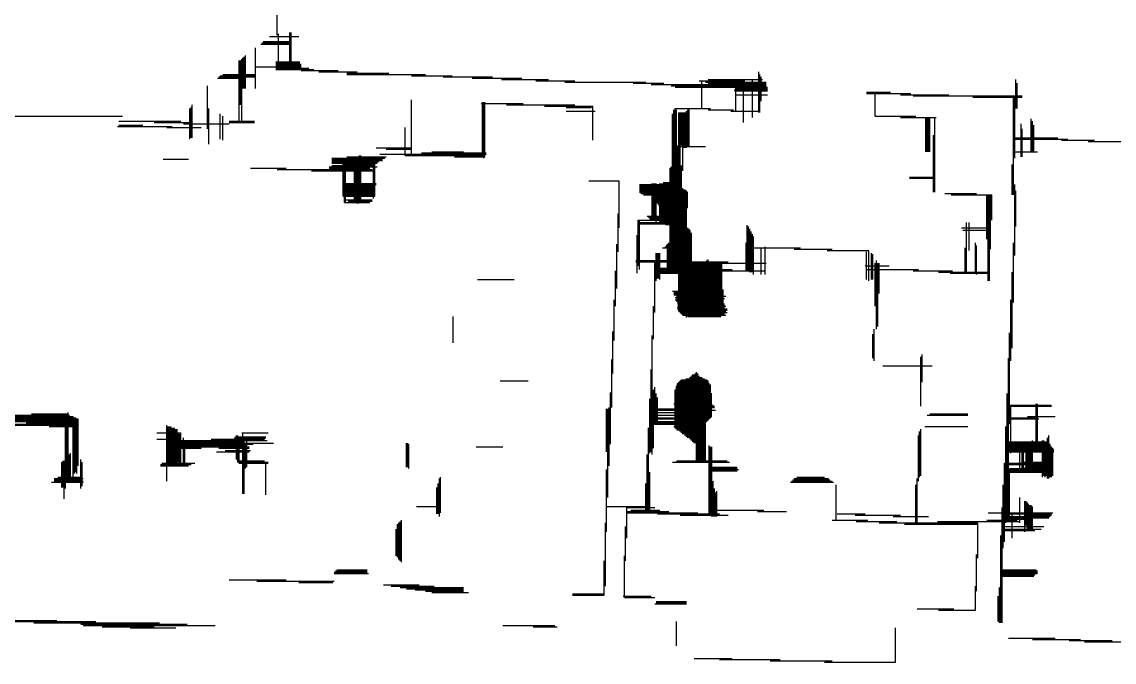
# Model space of a CAD drawing. Extents: x -18.2 to 24.4, y -13.4 to 16.4.
# Drawn here: x -3.55 to 5.06, y -12.94 to -7.88 of the extents above; entities that cross this region are included whole.
import ezdxf

# ---------------------------------------------------------------- set-up
doc = ezdxf.new("R2010")
doc.units = 0
doc.layers.add('1-0_REZ', color=7, linetype='CONTINUOUS')

msp = doc.modelspace()

# ---------------------------------------------------------------- linework, layer by layer
at = {"layer": '1-0_REZ'}
for p, q in [((-1.54, -7.99), (-1.54, -7.79)), ((-1.6, -8), (-1.37, -8)), ((-1.53, -8.25), (-1.53, -7.98)), ((-1.44, -8.26), (-1.44, -7.97)), ((-1.43, -8.26), (-1.43, -7.97)), ((-1.71, -8.41), (-1.71, -8.09)), ((-1.67, -8.06), (-1.44, -8.06)), ((-1.66, -8.05), (-1.44, -8.05)), ((-1.65, -8.04), (-1.44, -8.04)), ((-1.82, -8.68), (-1.82, -8.18)), ((-1.81, -8.41), (-1.81, -8.17)), ((-1.8, -8.41), (-1.8, -8.16)), ((-1.79, -8.41), (-1.79, -8.15)), ((-1.84, -8.68), (-1.84, -8.19)), ((-1.83, -8.54), (-1.83, -8.19)), ((-1.71, -8.24), (-1.35, -8.24)), ((-1.55, -8.2), (-1.36, -8.2)), ((-1.55, -8.21), (-1.36, -8.21)), ((-1.55, -8.22), (-1.35, -8.22)), ((-1.55, -8.23), (-1.35, -8.23)), ((-1.55, -8.25), (-1.29, -8.25)), ((-1.55, -8.26), (-1.25, -8.26)), ((-1.35, -8.27), (-1.06, -8.27)), ((-2.01, -8.33), (-1.82, -8.33)), ((-2, -8.32), (-1.71, -8.32)), ((-1.99, -8.31), (-1.71, -8.31)), ((-1.97, -8.3), (-1.71, -8.3)), ((-1.21, -8.28), (-0.91, -8.28)), ((-0.99, -8.29), (-0.66, -8.29)), ((-0.99, -8.3), (-0.37, -8.3)), ((-0.48, -8.31), (-0.16, -8.31)), ((-0.23, -8.32), (0.16, -8.32)), ((0, -8.33), (0.39, -8.33)), ((0.23, -8.34), (0.6, -8.34)), ((0.5, -8.35), (0.81, -8.35)), ((0.73, -8.36), (1.37, -8.36)), ((1.79, -8.35), (2.15, -8.35)), ((1.81, -8.57), (1.81, -8.35)), ((1.84, -8.36), (2.32, -8.36)), ((1.86, -8.34), (2.29, -8.34)), ((2.08, -8.59), (2.08, -8.35)), ((2.21, -8.64), (2.21, -8.34)), ((2.26, -8.6), (2.26, -8.28)), ((2.27, -8.6), (2.27, -8.3)), ((2.28, -8.51), (2.28, -8.32)), ((4.29, -8.57), (4.29, -8.34)), ((-2.09, -8.73), (-2.09, -8.39)), ((1.27, -8.37), (1.51, -8.37)), ((1.41, -8.38), (2.32, -8.38)), ((1.57, -8.39), (2.32, -8.39)), ((1.6, -8.4), (2.33, -8.4)), ((1.86, -8.37), (2.32, -8.37)), ((2.07, -8.42), (2.33, -8.42)), ((2.07, -8.43), (2.33, -8.43)), ((2.08, -8.41), (2.33, -8.41)), ((2.14, -8.68), (2.14, -8.37)), ((3.11, -8.44), (3.3, -8.44)), ((3.18, -8.63), (3.18, -8.44)), ((4.3, -8.57), (4.3, -8.37)), ((-0.48, -8.94), (-0.48, -8.5)), ((0.07, -8.53), (0.4, -8.53)), ((0.08, -8.95), (0.08, -8.52)), ((0.09, -8.96), (0.09, -8.52)), ((0.1, -8.95), (0.1, -8.52)), ((2.08, -8.46), (2.33, -8.46)), ((3.11, -8.45), (3.46, -8.45)), ((3.38, -8.46), (3.76, -8.46)), ((3.48, -8.47), (4.34, -8.47)), ((3.95, -8.48), (4.34, -8.48)), ((4.27, -9.25), (4.27, -8.47)), ((4.28, -8.96), (4.28, -8.48)), ((-2.23, -8.81), (-2.23, -8.57)), ((-2.22, -8.8), (-2.22, -8.56)), ((-2.21, -8.8), (-2.21, -8.54)), ((-2.08, -8.85), (-2.08, -8.57)), ((-1.99, -8.81), (-1.99, -8.61)), ((0.27, -8.54), (0.81, -8.54)), ((0.57, -8.55), (0.95, -8.55)), ((0.74, -8.56), (0.94, -8.56)), ((0.74, -8.59), (0.97, -8.59)), ((0.95, -8.82), (0.95, -8.55)), ((1.58, -9.83), (1.58, -8.61)), ((1.59, -9.83), (1.59, -8.58)), ((1.6, -8.57), (1.88, -8.57)), ((1.6, -9.87), (1.6, -8.57)), ((1.61, -9.86), (1.61, -8.58)), ((1.63, -10.17), (1.63, -8.6)), ((1.64, -10.18), (1.64, -8.6)), ((1.65, -8.86), (1.65, -8.6)), ((1.66, -9.06), (1.66, -8.6)), ((1.67, -8.88), (1.67, -8.6)), ((1.68, -8.88), (1.68, -8.6)), ((1.69, -8.88), (1.69, -8.59)), ((1.7, -8.87), (1.7, -8.58)), ((1.71, -8.87), (1.71, -8.57)), ((1.86, -8.58), (2.06, -8.58)), ((2.04, -8.59), (2.27, -8.59)), ((-3.65, -8.63), (-2.76, -8.63)), ((-2.79, -8.67), (-2.3, -8.67)), ((-2.79, -8.7), (-2.6, -8.7)), ((-2.51, -8.68), (-2.21, -8.68)), ((-2.28, -8.69), (-1.92, -8.69)), ((-1.97, -8.82), (-1.97, -8.63)), ((-1.92, -8.67), (-1.72, -8.67)), ((-1.92, -8.68), (-1.72, -8.68)), ((3.18, -8.63), (3.5, -8.63)), ((3.38, -8.64), (3.66, -8.64)), ((3.58, -8.91), (3.58, -8.64)), ((3.59, -8.91), (3.59, -8.64)), ((3.6, -8.91), (3.6, -8.64)), ((3.61, -8.91), (3.61, -8.64)), ((3.65, -9.23), (3.65, -8.64)), ((4.33, -8.95), (4.33, -8.69)), ((4.41, -8.91), (4.41, -8.65)), ((4.42, -8.91), (4.42, -8.67)), ((4.43, -8.91), (4.43, -8.7)), ((-2.8, -8.71), (-2.37, -8.71)), ((-2.41, -8.72), (-2.14, -8.72)), ((-0.53, -8.94), (-0.53, -8.72)), ((3.64, -9.23), (3.64, -8.78)), ((4.34, -8.95), (4.34, -8.73)), ((1.58, -8.87), (1.84, -8.87)), ((1.62, -9.87), (1.62, -8.86)), ((4.27, -8.8), (4.62, -8.8)), ((4.27, -8.81), (4.7, -8.81)), ((4.65, -8.82), (4.91, -8.82)), ((4.86, -8.83), (5.21, -8.83)), ((-1.11, -8.96), (-0.69, -8.96)), ((-0.99, -8.95), (-0.68, -8.95)), ((-0.92, -9.31), (-0.92, -8.96)), ((-0.9, -9.32), (-0.9, -8.95)), ((-0.89, -9.31), (-0.89, -8.94)), ((-0.88, -9.31), (-0.88, -8.94)), ((-0.76, -8.88), (-0.48, -8.88)), ((-0.73, -8.93), (0.11, -8.93)), ((-0.68, -8.89), (-0.48, -8.89)), ((-0.53, -8.94), (0.1, -8.94)), ((-0.4, -8.92), (0.11, -8.92)), ((-0.32, -8.91), (-0.07, -8.91)), ((-0.14, -8.95), (0.1, -8.95)), ((4.27, -8.91), (4.46, -8.91)), ((-2.44, -8.97), (-2.24, -8.97)), ((-1.75, -9.04), (-1.47, -9.04)), ((-1.54, -9.05), (-0.79, -9.05)), ((-1.13, -9.03), (-0.75, -9.03)), ((-1.13, -9.04), (-0.81, -9.04)), ((-1.11, -8.97), (-0.71, -8.97)), ((-1.11, -8.98), (-0.71, -8.98)), ((-1.11, -8.99), (-0.74, -8.99)), ((-1.11, -9), (-0.75, -9)), ((-1.11, -9.02), (-0.77, -9.02)), ((-1.02, -9.26), (-1.02, -8.97)), ((-1.02, -9.01), (-0.77, -9.01)), ((-1.01, -9.31), (-1.01, -8.97)), ((-1, -9.31), (-1, -8.97)), ((-0.93, -9.31), (-0.93, -8.97)), ((-0.91, -9.32), (-0.91, -8.97)), ((-0.78, -9.28), (-0.78, -8.97)), ((-0.77, -9.26), (-0.77, -8.97)), ((1.56, -9.83), (1.56, -9.04)), ((1.57, -9.83), (1.57, -9.03)), ((1.65, -10.19), (1.65, -9.02)), ((4.26, -9.25), (4.26, -9.01)), ((-1.27, -9.06), (-0.78, -9.06)), ((3.45, -9.11), (3.65, -9.11)), ((3.45, -9.12), (3.64, -9.12)), ((-1.02, -9.22), (-0.77, -9.22)), ((-1.01, -9.16), (-0.76, -9.16)), ((-1.01, -9.17), (-0.76, -9.17)), ((-1.01, -9.18), (-0.77, -9.18)), ((-1.01, -9.19), (-0.77, -9.19)), ((-1.01, -9.2), (-0.77, -9.2)), ((-1.01, -9.21), (-0.77, -9.21)), ((0.92, -9.14), (1.16, -9.14)), ((1.16, -9.51), (1.16, -9.14)), ((1.32, -9.17), (1.55, -9.17)), ((1.32, -9.18), (1.53, -9.18)), ((1.32, -9.19), (1.64, -9.19)), ((1.32, -9.2), (1.66, -9.2)), ((1.32, -9.21), (1.68, -9.21)), ((1.32, -9.22), (1.69, -9.22)), ((1.42, -9.44), (1.42, -9.16)), ((1.43, -9.44), (1.43, -9.16)), ((1.44, -9.44), (1.44, -9.16)), ((1.45, -9.48), (1.45, -9.16)), ((1.48, -9.48), (1.48, -9.16)), ((1.49, -9.48), (1.49, -9.16)), ((1.5, -9.48), (1.5, -9.16)), ((1.51, -9.48), (1.51, -9.15)), ((1.52, -9.48), (1.52, -9.15)), ((1.53, -9.49), (1.53, -9.15)), ((1.54, -9.49), (1.54, -9.15)), ((1.55, -9.49), (1.55, -9.15)), ((1.66, -10.2), (1.66, -9.2)), ((1.67, -10.2), (1.67, -9.21)), ((1.68, -10.2), (1.68, -9.21)), ((1.69, -10.22), (1.69, -9.22)), ((4.28, -9.73), (4.28, -9.17)), ((4.29, -9.5), (4.29, -9.22)), ((-1.02, -9.23), (-0.77, -9.23)), ((-1.02, -9.24), (-0.77, -9.24)), ((-1.02, -9.25), (-0.77, -9.25)), ((-1.02, -9.26), (-0.77, -9.26)), ((-1, -9.29), (-0.79, -9.29)), ((-0.98, -9.3), (-0.79, -9.3)), ((1.32, -9.23), (1.7, -9.23)), ((1.33, -9.24), (1.7, -9.24)), ((1.35, -9.25), (1.7, -9.25)), ((1.42, -9.3), (1.7, -9.3)), ((1.43, -9.28), (1.7, -9.28)), ((1.43, -9.29), (1.7, -9.29)), ((1.44, -9.26), (1.7, -9.26)), ((1.44, -9.27), (1.7, -9.27)), ((3.73, -9.24), (3.98, -9.24)), ((3.78, -9.25), (4.1, -9.25)), ((4.06, -9.6), (4.06, -9.25)), ((4.07, -9.93), (4.07, -9.25)), ((4.08, -9.93), (4.08, -9.25)), ((4.09, -9.68), (4.09, -9.25)), ((4.1, -9.45), (4.1, -9.25)), ((-1.01, -9.31), (-0.81, -9.31)), ((1.43, -9.31), (1.7, -9.31)), ((1.46, -9.32), (1.7, -9.32)), ((1.47, -9.33), (1.7, -9.33)), ((1.48, -9.35), (1.7, -9.35)), ((1.5, -9.34), (1.7, -9.34)), ((1.15, -9.7), (1.15, -9.4)), ((1.31, -9.45), (1.67, -9.45)), ((1.31, -9.81), (1.31, -9.45)), ((1.31, -9.47), (1.65, -9.47)), ((1.31, -9.48), (1.64, -9.48)), ((1.32, -9.84), (1.32, -9.45)), ((1.38, -9.42), (1.69, -9.42)), ((1.39, -9.43), (1.69, -9.43)), ((1.4, -9.44), (1.68, -9.44)), ((3.9, -9.87), (3.9, -9.47)), ((3.92, -9.69), (3.92, -9.47)), ((1.7, -10.21), (1.7, -9.51)), ((1.71, -10.21), (1.71, -9.52)), ((1.72, -10.21), (1.72, -9.53)), ((1.73, -10.21), (1.73, -9.55)), ((2.17, -9.85), (2.17, -9.49)), ((2.18, -9.85), (2.18, -9.5)), ((2.19, -9.86), (2.19, -9.52)), ((2.2, -9.86), (2.2, -9.54)), ((2.21, -9.86), (2.21, -9.56)), ((3.86, -9.51), (4.09, -9.51)), ((3.87, -9.53), (4.09, -9.53)), ((1.14, -9.99), (1.14, -9.64)), ((1.3, -9.87), (1.3, -9.57)), ((1.53, -9.65), (1.73, -9.65)), ((1.54, -9.64), (1.73, -9.64)), ((1.54, -9.83), (1.54, -9.64)), ((1.55, -9.83), (1.55, -9.63)), ((2.16, -9.85), (2.16, -9.63)), ((2.22, -9.88), (2.22, -9.58)), ((3.97, -9.87), (3.97, -9.63)), ((3.98, -9.88), (3.98, -9.65)), ((4.27, -10.1), (4.27, -9.63)), ((1.45, -9.93), (1.45, -9.71)), ((1.46, -9.91), (1.46, -9.71)), ((1.47, -9.91), (1.47, -9.71)), ((1.48, -9.92), (1.48, -9.71)), ((1.5, -9.67), (1.73, -9.67)), ((1.52, -9.66), (1.73, -9.66)), ((1.54, -9.68), (1.73, -9.68)), ((2.21, -9.67), (2.59, -9.67)), ((2.28, -9.88), (2.28, -9.67)), ((2.31, -9.88), (2.31, -9.66)), ((2.54, -9.68), (2.84, -9.68)), ((2.8, -9.69), (3.13, -9.69)), ((3.11, -9.92), (3.11, -9.7)), ((3.13, -9.93), (3.13, -9.69)), ((3.15, -9.92), (3.15, -9.71)), ((3.16, -9.92), (3.16, -9.72)), ((3.89, -9.87), (3.89, -9.67)), ((1.29, -9.77), (1.68, -9.77)), ((1.29, -9.78), (2.02, -9.78)), ((1.44, -10.18), (1.44, -9.78)), ((1.74, -10.21), (1.74, -9.78)), ((1.75, -10.21), (1.75, -9.78)), ((1.76, -10.21), (1.76, -9.78)), ((1.77, -10.21), (1.77, -9.78)), ((1.78, -10.21), (1.78, -9.78)), ((1.79, -10.21), (1.79, -9.78)), ((1.8, -10.21), (1.8, -9.78)), ((1.81, -10.21), (1.81, -9.78)), ((1.81, -9.79), (2.32, -9.79)), ((1.82, -10.21), (1.82, -9.78)), ((1.83, -10.2), (1.83, -9.78)), ((1.84, -10.2), (1.84, -9.78)), ((1.85, -10.2), (1.85, -9.77)), ((1.86, -10.2), (1.86, -9.76)), ((1.87, -10.2), (1.87, -9.78)), ((1.88, -10.2), (1.88, -9.79)), ((1.89, -10.2), (1.89, -9.79)), ((1.9, -10.2), (1.9, -9.79)), ((1.91, -10.2), (1.91, -9.79)), ((1.92, -10.2), (1.92, -9.79)), ((1.93, -10.2), (1.93, -9.79)), ((1.94, -10.19), (1.94, -9.79)), ((1.95, -10.21), (1.95, -9.78)), ((1.96, -10.21), (1.96, -9.78)), ((1.97, -10.17), (1.97, -9.78)), ((3.1, -9.81), (3.29, -9.81)), ((3.18, -10.13), (3.18, -9.79)), ((3.19, -10.31), (3.19, -9.77)), ((3.2, -10.29), (3.2, -9.79)), ((3.21, -10.03), (3.21, -9.79)), ((1.13, -10.13), (1.13, -9.85)), ((1.45, -9.87), (1.93, -9.87)), ((1.46, -9.84), (2.05, -9.84)), ((1.46, -9.85), (2.31, -9.85)), ((1.47, -9.83), (1.75, -9.83)), ((1.48, -9.86), (1.92, -9.86)), ((1.64, -9.88), (1.93, -9.88)), ((3.11, -9.84), (3.52, -9.84)), ((3.48, -9.85), (3.79, -9.85)), ((3.68, -9.86), (4.08, -9.86)), ((3.77, -9.87), (4.08, -9.87)), ((4.26, -10.46), (4.26, -9.86)), ((0.04, -9.92), (0.33, -9.92)), ((1.63, -9.92), (1.83, -9.92)), ((1.63, -9.95), (1.93, -9.95)), ((1.63, -9.99), (1.97, -9.99)), ((1.64, -9.96), (1.93, -9.96)), ((1.64, -9.98), (1.97, -9.98)), ((1.65, -9.97), (1.97, -9.97)), ((1.68, -9.93), (1.9, -9.93)), ((1.68, -9.94), (1.92, -9.94)), ((1.12, -10.4), (1.12, -10.08)), ((1.58, -10.01), (1.98, -10.01)), ((1.59, -10.02), (1.98, -10.02)), ((1.59, -10.03), (1.98, -10.03)), ((1.59, -10.04), (1.98, -10.04)), ((1.6, -10.06), (1.98, -10.06)), ((1.6, -10.08), (1.98, -10.08)), ((1.61, -10.05), (2, -10.05)), ((1.61, -10.07), (1.99, -10.07)), ((1.63, -10), (1.98, -10)), ((1.98, -10.2), (1.98, -10)), ((4.25, -10.56), (4.25, -10.08)), ((1.43, -10.39), (1.43, -10.13)), ((1.61, -10.09), (1.98, -10.09)), ((1.62, -10.1), (1.98, -10.1)), ((1.62, -10.11), (1.99, -10.11)), ((1.62, -10.13), (2, -10.13)), ((1.62, -10.14), (1.99, -10.14)), ((1.62, -10.15), (2.01, -10.15)), ((1.63, -10.12), (1.99, -10.12)), ((1.63, -10.16), (2.01, -10.16)), ((1.63, -10.17), (2, -10.17)), ((-0.15, -10.42), (-0.15, -10.21)), ((1.64, -10.18), (2.01, -10.18)), ((1.65, -10.19), (1.99, -10.19)), ((1.66, -10.2), (2, -10.2)), ((1.7, -10.21), (1.96, -10.21)), ((1.11, -10.66), (1.11, -10.33)), ((3.17, -10.56), (3.17, -10.31)), ((4.24, -11.06), (4.24, -10.34)), ((1.42, -11.3), (1.42, -10.36)), ((3.16, -10.54), (3.16, -10.35)), ((3.55, -10.73), (3.55, -10.51)), ((1.1, -10.93), (1.1, -10.55)), ((3.24, -10.6), (3.63, -10.6)), ((3.54, -10.92), (3.54, -10.53)), ((4.23, -11.81), (4.23, -10.54)), ((1.41, -11.28), (1.41, -10.63)), ((1.73, -11.19), (1.73, -10.68)), ((1.74, -11.2), (1.74, -10.67)), ((1.75, -11.21), (1.75, -10.67)), ((1.76, -11.21), (1.76, -10.66)), ((1.77, -11.36), (1.77, -10.65)), ((1.78, -11.36), (1.78, -10.66)), ((1.79, -11.36), (1.79, -10.68)), ((0.22, -10.72), (0.44, -10.72)), ((1.44, -11.06), (1.44, -10.77)), ((1.61, -10.76), (1.88, -10.76)), ((1.61, -11.1), (1.61, -10.76)), ((1.61, -10.77), (1.88, -10.77)), ((1.62, -10.74), (1.87, -10.74)), ((1.62, -11.11), (1.62, -10.74)), ((1.62, -10.75), (1.88, -10.75)), ((1.63, -10.73), (1.86, -10.73)), ((1.63, -11.11), (1.63, -10.73)), ((1.64, -10.72), (1.86, -10.72)), ((1.64, -11.12), (1.64, -10.72)), ((1.65, -10.71), (1.85, -10.71)), ((1.65, -11.13), (1.65, -10.71)), ((1.66, -11.14), (1.66, -10.71)), ((1.67, -11.14), (1.67, -10.71)), ((1.68, -11.15), (1.68, -10.71)), ((1.69, -11.16), (1.69, -10.7)), ((1.7, -11.17), (1.7, -10.7)), ((1.71, -11.17), (1.71, -10.7)), ((1.72, -11.18), (1.72, -10.69)), ((1.8, -11.36), (1.8, -10.69)), ((1.81, -11.36), (1.81, -10.69)), ((1.82, -11.36), (1.82, -10.7)), ((1.83, -11.35), (1.83, -10.7)), ((1.84, -11.35), (1.84, -10.71)), ((1.85, -11.04), (1.85, -10.71)), ((1.86, -11.03), (1.86, -10.72)), ((1.87, -11.02), (1.87, -10.74)), ((1.88, -11.01), (1.88, -10.75)), ((1.09, -11.22), (1.09, -10.81)), ((1.4, -11.29), (1.4, -10.86)), ((1.43, -11.25), (1.43, -10.79)), ((1.45, -11.05), (1.45, -10.82)), ((1.46, -11.05), (1.46, -10.85)), ((1.6, -10.79), (1.88, -10.79)), ((1.6, -11.09), (1.6, -10.79)), ((1.6, -10.8), (1.88, -10.8)), ((1.6, -10.81), (1.88, -10.81)), ((1.6, -10.82), (1.89, -10.82)), ((1.6, -10.83), (1.89, -10.83)), ((1.6, -10.84), (1.89, -10.84)), ((1.6, -10.85), (1.89, -10.85)), ((1.6, -10.86), (1.89, -10.86)), ((1.61, -10.78), (1.88, -10.78)), ((4.22, -11.82), (4.22, -10.82)), ((1.06, -11.28), (1.06, -10.94)), ((1.07, -11.64), (1.07, -10.94)), ((1.08, -11.39), (1.08, -10.93)), ((1.4, -10.94), (1.89, -10.94)), ((1.59, -10.9), (1.89, -10.9)), ((1.6, -10.87), (1.89, -10.87)), ((1.6, -10.88), (1.89, -10.88)), ((1.6, -10.89), (1.89, -10.89)), ((1.6, -10.92), (1.91, -10.92)), ((1.61, -10.91), (1.9, -10.91)), ((1.61, -10.93), (1.91, -10.93)), ((4.22, -10.91), (4.57, -10.91)), ((4.22, -10.92), (4.57, -10.92)), ((4.25, -11.29), (4.25, -10.91)), ((4.45, -11.22), (4.45, -10.9)), ((4.46, -11.23), (4.46, -10.9)), ((-4.12, -11.03), (-3.11, -11.03)), ((-4.07, -11.01), (-3.13, -11.01)), ((-4.07, -11.02), (-3.11, -11.02)), ((-4.06, -11), (-3.15, -11)), ((-4.05, -10.99), (-3.18, -10.99)), ((-3.48, -10.98), (-3.19, -10.98)), ((-3.21, -11.57), (-3.21, -10.98)), ((-3.2, -11.5), (-3.2, -10.98)), ((-3.19, -11.5), (-3.19, -10.97)), ((-3.15, -11.49), (-3.15, -11)), ((-3.14, -11.45), (-3.14, -11.01)), ((-3.13, -11.44), (-3.13, -11.01)), ((-3.12, -11.45), (-3.12, -11.02)), ((-3.11, -11.39), (-3.11, -11.02)), ((1.4, -10.95), (1.92, -10.95)), ((1.4, -10.97), (1.89, -10.97)), ((1.4, -10.99), (1.89, -10.99)), ((1.4, -11.01), (1.88, -11.01)), ((1.4, -11.02), (1.87, -11.02)), ((1.62, -10.96), (1.89, -10.96)), ((1.62, -10.98), (1.89, -10.98)), ((1.62, -11), (1.89, -11)), ((1.65, -11.03), (1.86, -11.03)), ((3.59, -10.99), (3.91, -10.99)), ((3.61, -10.98), (3.91, -10.98)), ((4.22, -11.01), (4.44, -11.01)), ((4.22, -11.02), (4.47, -11.02)), ((4.38, -11), (4.6, -11)), ((-4.09, -11.04), (-3.12, -11.04)), ((-4.09, -11.06), (-3.12, -11.06)), ((-4.09, -11.07), (-3.12, -11.07)), ((-3.52, -11.05), (-3.11, -11.05)), ((-3.34, -11.08), (-3.12, -11.08)), ((-2.41, -11.51), (-2.41, -11.07)), ((-2.4, -11.39), (-2.4, -11.08)), ((-2.39, -11.38), (-2.39, -11.08)), ((-2.38, -11.38), (-2.38, -11.08)), ((-2.37, -11.37), (-2.37, -11.09)), ((-2.36, -11.37), (-2.36, -11.09)), ((-2.35, -11.37), (-2.35, -11.09)), ((-2.34, -11.37), (-2.34, -11.1)), ((-2.33, -11.37), (-2.33, -11.1)), ((1.39, -11.76), (1.39, -11.09)), ((1.4, -11.04), (1.85, -11.04)), ((1.4, -11.05), (1.83, -11.05)), ((1.4, -11.06), (1.82, -11.06)), ((1.59, -11.08), (1.82, -11.08)), ((1.6, -11.09), (1.84, -11.09)), ((3.54, -11.47), (3.54, -11.1)), ((3.57, -11.08), (3.91, -11.08)), ((4.21, -11.84), (4.21, -11.08)), ((-2.49, -11.13), (-2.3, -11.13)), ((-2.49, -11.18), (-2.3, -11.18)), ((-2.41, -11.19), (-1.62, -11.19)), ((-2.41, -11.2), (-1.8, -11.2)), ((-2.32, -11.36), (-2.32, -11.13)), ((-2.31, -11.37), (-2.31, -11.14)), ((-2.3, -11.37), (-2.3, -11.13)), ((-2.28, -11.38), (-2.28, -11.17)), ((-2.27, -11.39), (-2.27, -11.19)), ((-2.06, -11.18), (-1.64, -11.18)), ((-1.88, -11.17), (-1.63, -11.17)), ((-1.87, -11.16), (-1.63, -11.16)), ((-1.86, -11.34), (-1.86, -11.15)), ((-1.85, -11.36), (-1.85, -11.15)), ((-1.84, -11.37), (-1.84, -11.16)), ((-1.82, -11.13), (-1.61, -11.13)), ((-1.81, -11.61), (-1.81, -11.13)), ((-1.8, -11.61), (-1.8, -11.19)), ((-1.78, -11.4), (-1.78, -11.16)), ((3.52, -11.51), (3.52, -11.15)), ((3.53, -11.48), (3.53, -11.12)), ((4.21, -11.2), (4.53, -11.2)), ((4.32, -11.43), (4.32, -11.2)), ((4.34, -11.42), (4.34, -11.2)), ((4.37, -11.43), (4.37, -11.2)), ((4.4, -11.43), (4.4, -11.2)), ((4.41, -11.44), (4.41, -11.2)), ((4.42, -11.44), (4.42, -11.19)), ((4.5, -11.48), (4.5, -11.19)), ((4.51, -11.47), (4.51, -11.19)), ((4.52, -11.48), (4.52, -11.2)), ((4.53, -11.47), (4.53, -11.2)), ((4.54, -11.49), (4.54, -11.17)), ((4.55, -11.49), (4.55, -11.15)), ((-3.17, -11.49), (-3.17, -11.29)), ((-2.41, -11.21), (-1.57, -11.21)), ((-2.4, -11.22), (-1.73, -11.22)), ((-2.4, -11.23), (-1.78, -11.23)), ((-2.4, -11.24), (-1.76, -11.24)), ((-2.38, -11.25), (-2.14, -11.25)), ((-2.02, -11.28), (-1.76, -11.28)), ((-2, -11.25), (-1.76, -11.25)), ((-1.95, -11.27), (-1.75, -11.27)), ((-1.79, -11.41), (-1.79, -11.21)), ((-0.52, -11.4), (-0.52, -11.21)), ((-0.51, -11.4), (-0.51, -11.21)), ((-0.5, -11.41), (-0.5, -11.22)), ((0.03, -11.24), (0.24, -11.24)), ((1.87, -11.78), (1.87, -11.23)), ((1.88, -11.78), (1.88, -11.24)), ((1.89, -11.79), (1.89, -11.24)), ((4.21, -11.21), (4.55, -11.21)), ((4.21, -11.22), (4.56, -11.22)), ((4.21, -11.23), (4.56, -11.23)), ((4.21, -11.24), (4.57, -11.24)), ((4.21, -11.25), (4.58, -11.25)), ((4.21, -11.26), (4.59, -11.26)), ((4.21, -11.27), (4.59, -11.27)), ((4.21, -11.28), (4.59, -11.28)), ((4.35, -11.44), (4.35, -11.21)), ((4.38, -11.43), (4.38, -11.21)), ((4.39, -11.43), (4.39, -11.21)), ((4.56, -11.48), (4.56, -11.22)), ((4.57, -11.48), (4.57, -11.24)), ((4.58, -11.47), (4.58, -11.25)), ((-3.24, -11.56), (-3.24, -11.36)), ((-3.23, -11.56), (-3.23, -11.35)), ((-3.22, -11.65), (-3.22, -11.35)), ((-3.18, -11.52), (-3.18, -11.3)), ((-3.09, -11.57), (-3.09, -11.34)), ((-3.08, -11.55), (-3.08, -11.36)), ((-2.45, -11.37), (-2.19, -11.37)), ((-1.85, -11.35), (-1.64, -11.35)), ((-1.85, -11.36), (-1.61, -11.36)), ((-1.84, -11.37), (-1.61, -11.37)), ((-1.63, -11.62), (-1.63, -11.36)), ((1.38, -11.76), (1.38, -11.3)), ((1.58, -11.36), (2.03, -11.36)), ((1.61, -11.35), (2.01, -11.35)), ((4.2, -11.37), (4.58, -11.37)), ((4.2, -11.99), (4.2, -11.37)), ((4.35, -11.36), (4.58, -11.36)), ((-2.46, -11.38), (-2.22, -11.38)), ((-2.46, -11.39), (-2.24, -11.39)), ((1.06, -11.91), (1.06, -11.42)), ((1.4, -11.76), (1.4, -11.44)), ((1.87, -11.41), (2.09, -11.41)), ((1.87, -11.42), (2.1, -11.42)), ((1.87, -11.43), (2.09, -11.43)), ((1.88, -11.4), (2.09, -11.4)), ((4.2, -11.38), (4.57, -11.38)), ((4.2, -11.41), (4.55, -11.41)), ((4.2, -11.42), (4.54, -11.42)), ((4.2, -11.43), (4.57, -11.43)), ((4.2, -11.44), (4.58, -11.44)), ((4.24, -11.8), (4.24, -11.44)), ((4.36, -11.4), (4.56, -11.4)), ((4.37, -11.39), (4.57, -11.39)), ((-3.32, -11.52), (-3.07, -11.52)), ((-3.3, -11.49), (-3.07, -11.49)), ((-3.3, -11.5), (-3.08, -11.5)), ((-3.3, -11.51), (-3.07, -11.51)), ((-3.27, -11.48), (-3.08, -11.48)), ((-0.27, -11.77), (-0.27, -11.53)), ((-0.26, -11.79), (-0.26, -11.49)), ((-0.25, -11.76), (-0.25, -11.48)), ((1.37, -11.76), (1.37, -11.53)), ((1.9, -11.79), (1.9, -11.51)), ((2.51, -11.52), (2.85, -11.52)), ((2.52, -11.51), (2.84, -11.51)), ((2.53, -11.5), (2.82, -11.5)), ((2.54, -11.49), (2.81, -11.49)), ((2.56, -11.48), (2.78, -11.48)), ((2.87, -11.82), (2.87, -11.54)), ((3.5, -11.85), (3.5, -11.54)), ((3.51, -11.85), (3.51, -11.49)), ((4.19, -12.04), (4.19, -11.54)), ((-0.28, -11.77), (-0.28, -11.56)), ((1.91, -11.79), (1.91, -11.57)), ((1.92, -11.79), (1.92, -11.6)), ((1.93, -11.79), (1.93, -11.59)), ((-0.44, -11.71), (-0.25, -11.71)), ((1.06, -11.71), (1.4, -11.71)), ((1.22, -11.72), (1.44, -11.72)), ((1.22, -11.96), (1.22, -11.72)), ((4.18, -12.63), (4.18, -11.72)), ((4.32, -11.84), (4.32, -11.64)), ((4.36, -11.91), (4.36, -11.67)), ((4.37, -11.86), (4.37, -11.67)), ((4.38, -11.9), (4.38, -11.68)), ((4.39, -11.9), (4.39, -11.69)), ((4.4, -11.9), (4.4, -11.7)), ((4.41, -11.9), (4.41, -11.7)), ((4.42, -11.9), (4.42, -11.71)), ((1.22, -11.75), (1.55, -11.75)), ((1.22, -11.76), (1.78, -11.76)), ((1.25, -11.74), (1.48, -11.74)), ((1.46, -11.77), (1.95, -11.77)), ((1.64, -11.78), (2.02, -11.78)), ((1.92, -11.74), (2.3, -11.74)), ((2.25, -11.75), (2.48, -11.75)), ((2.88, -11.77), (3.1, -11.77)), ((3.02, -11.78), (3.38, -11.78)), ((3.32, -11.79), (3.6, -11.79)), ((4.07, -11.76), (4.58, -11.76)), ((4.19, -11.77), (4.57, -11.77)), ((4.19, -11.79), (4.56, -11.79)), ((4.19, -11.8), (4.55, -11.8)), ((4.26, -11.96), (4.26, -11.77)), ((4.37, -11.78), (4.57, -11.78)), ((-0.6, -12.1), (-0.6, -11.89)), ((-0.59, -12.11), (-0.59, -11.85)), ((-0.58, -12.13), (-0.58, -11.84)), ((-0.57, -12.14), (-0.57, -11.83)), ((-0.56, -12.15), (-0.56, -11.82)), ((1.05, -12.34), (1.05, -11.84)), ((1.21, -12.14), (1.21, -11.87)), ((2.84, -11.82), (3.12, -11.82)), ((3.03, -11.83), (3.35, -11.83)), ((3.21, -11.84), (3.99, -11.84)), ((3.41, -11.85), (3.99, -11.85)), ((3.67, -11.83), (4.32, -11.83)), ((3.99, -12.12), (3.99, -11.84)), ((4.06, -11.82), (4.3, -11.82)), ((4.18, -11.87), (4.51, -11.87)), ((4.18, -11.89), (4.49, -11.89)), ((4.19, -11.81), (4.38, -11.81)), ((4.17, -12.63), (4.17, -11.94)), ((4.18, -11.9), (4.44, -11.9)), ((1.04, -12.41), (1.04, -12.14)), ((1.2, -12.43), (1.2, -12.1)), ((3.98, -12.38), (3.98, -12.09)), ((-1.09, -12.23), (-0.83, -12.23)), ((-1.09, -12.24), (-0.82, -12.24)), ((-1.08, -12.22), (-0.83, -12.22)), ((-1.07, -12.21), (-0.83, -12.21)), ((4.17, -12.21), (4.45, -12.21)), ((4.17, -12.22), (4.46, -12.22)), ((4.17, -12.23), (4.46, -12.23)), ((4.17, -12.24), (4.46, -12.24)), ((-1.92, -12.29), (-1.47, -12.29)), ((-1.7, -12.3), (-1.09, -12.3)), ((-1.37, -12.31), (-1.1, -12.31)), ((4.17, -12.25), (4.44, -12.25)), ((4.17, -12.26), (4.43, -12.26)), ((-0.7, -12.33), (-0.42, -12.33)), ((-0.64, -12.34), (-0.3, -12.34)), ((-0.57, -12.35), (-0.07, -12.35)), ((-0.52, -12.36), (-0.07, -12.36)), ((-0.45, -12.37), (-0.07, -12.37)), ((-0.37, -12.38), (-0.07, -12.38)), ((-0.32, -12.39), (-0.03, -12.39)), ((0.79, -12.4), (1.04, -12.4)), ((0.79, -12.41), (1.04, -12.41)), ((3.97, -12.53), (3.97, -12.34)), ((4.16, -12.63), (4.16, -12.35)), ((1.19, -12.42), (1.41, -12.42)), ((1.2, -12.43), (1.44, -12.43)), ((1.44, -12.48), (1.69, -12.48)), ((1.45, -12.46), (1.69, -12.46)), ((1.45, -12.47), (1.69, -12.47)), ((4.15, -12.62), (4.15, -12.42)), ((3.51, -12.52), (3.8, -12.52)), ((3.68, -12.53), (3.97, -12.53)), ((-3.82, -12.61), (-3.28, -12.61)), ((-3.82, -12.62), (-2.97, -12.62)), ((-3.46, -12.63), (-2.47, -12.63)), ((-3.09, -12.64), (-2.25, -12.64)), ((-3.07, -12.65), (-2.03, -12.65)), ((-2.92, -12.66), (-2.51, -12.66)), ((-2.7, -12.67), (-2.34, -12.67)), ((0.24, -12.65), (0.65, -12.65)), ((0.48, -12.66), (0.67, -12.66)), ((1.61, -12.81), (1.61, -12.62)), ((3.34, -12.94), (3.34, -12.67)), ((4.23, -12.75), (4.6, -12.75)), ((4.42, -12.76), (4.8, -12.76)), ((4.71, -12.77), (5.05, -12.77)), ((4.83, -12.78), (5.46, -12.78)), ((1.75, -12.91), (2.05, -12.91)), ((1.95, -12.92), (2.43, -12.92)), ((2.35, -12.93), (2.84, -12.93)), ((2.78, -12.94), (3.34, -12.94))]:
    msp.add_line(p, q, dxfattribs=at)

doc.saveas('drawing.dxf')
